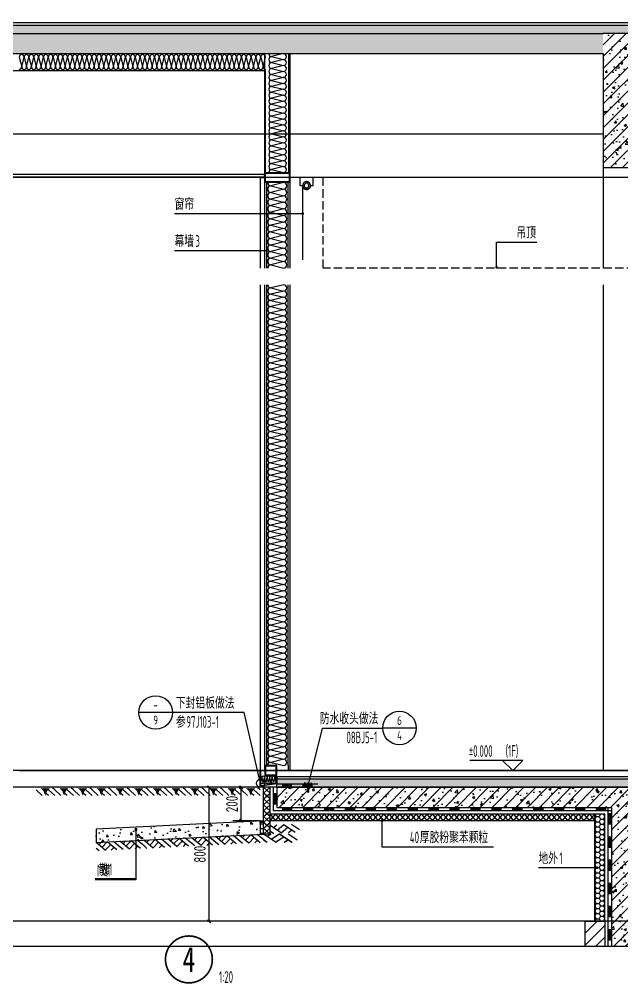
# Model space of a CAD drawing. Extents: x 198753 to 882193, y -399300 to 132460.
# Drawn here: x 383538 to 387138, y -79118 to -73360 of the extents above; entities that cross this region are included whole.
import ezdxf
from ezdxf.enums import TextEntityAlignment as Align

# ---------------------------------------------------------------- set-up
doc = ezdxf.new("R2010")
doc.units = 0
doc.header["$LTSCALE"] = 1000
doc.header["$MEASUREMENT"] = 0
for name, pattern in [('DASH', [0.35, 0.25, -0.1]), ('DOTE', [2.42, 2, -0.2, 0.02, -0.2]), ('HIDDEN', [9.525, 6.35, -3.175])]:
    doc.linetypes.add(name, pattern=pattern)
for name, color, linetype in [('00-图签', 7, 'Continuous'), ('01-标注_尺寸', 124, 'Continuous'), ('01-标注_标高', 200, 'Continuous'), ('01-标注_符号', 200, 'Continuous'), ('02-TEXT_标注', 130, 'Continuous'), ('05-填充_天正', 26, 'Continuous'), ('A-D-玻璃剖线', 130, 'Continuous'), ('A-D-金属剖线', 200, 'Continuous'), ('A-O_散水', 134, 'Continuous'), ('A-STR-面层', 191, 'Continuous'), ('A-SUR_保温', 222, 'Continuous'), ('A-SUR_看线', 231, 'Continuous'), ('A-SUR_面层', 191, 'Continuous'), ('A-TECH_结构', 21, 'Continuous'), ('A-金属背板', 30, 'Continuous'), ('A_AXIS-轴线', 36, 'DOTE'), ('A_STR-砌块墙', 121, 'Continuous'), ('A_STR-砼墙', 51, 'Continuous'), ('A_STR-砼柱', 51, 'Continuous'), ('I-E-家具_活动', 201, 'DASH'), ('构造物', 145, 'Continuous'), ('钢龙骨', 173, 'Continuous')]:
    doc.layers.add(name, color=color, linetype=linetype)
doc.layers.add('04-不打印_辅助线', color=165, linetype='Continuous', plot=False)
doc.styles.add('_TCH_DIM', font='ROS1', dxfattribs={"width": 0.8, "bigfont": 'JD'})
doc.styles.add('_TCH_DIM_T3', font='ROS1', dxfattribs={"width": 0.8, "bigfont": 'JD'})
doc.styles.add('_TCH_LABEL', font='STXIHEI.TTF', dxfattribs={"width": 0.75})
doc.dimstyles.new('_TCH_ARCH&&20', dxfattribs={"dimtxt": 70, "dimasz": 20, "dimexe": 50, "dimexo": 60, "dimgap": 20, "dimtad": 1, "dimdec": 0, "dimzin": 0, "dimdsep": 46, "dimtxsty": '_TCH_DIM_T3', "dimblk": 'ARCHTICK', "dimcen": 0.09, "dimclrt": 4, "dimazin": 2, "dimtfac": 1, "dimtdec": 0, "dimtix": 1, "dimtmove": 2, "dimatfit": 3, "dimfxl": 0, "dimtolj": 1, "dimtzin": 0, "dimarcsym": 0})
pattern_1 = [(45, (0, 0), (-35.355339, 35.355339), []), (50, (0, 0), (143.452037, -12.550427), [15, -165]), (355, (0, 0), (-27.750267, 150.438427), [12, -132]), (100.4514, (11.95, -1.05), (115.701876, 137.88791), [12.74804, -140.22842]), (46.1842, (0, 40), (213.44821, -33.1038), [22.5, -247.5]), (96.6356, (17.79, 37.24), (186.93254, 194.82357), [19.12206, -210.3426]), (351.1842, (0, 40), (186.93239, 194.82372), [18, -198]), (21, (20, 30), (119.38141, -80.523778), [15, -165]), (326, (20, 30), (48.663066, 145.03001), [12, -132]), (71.4514, (29.95, 23.29), (168.044526, 64.5061), [12.74804, -140.22842]), (37.5, (0, 0), (2.431971, 66.578771), [0, -130.4, 0, -134, 0, -132.5]), (7.5, (0, 0), (52.613907, 78.882342), [0, -76.4, 0, -127.4, 0, -50.5]), (327.5, (-44.6, 0), (106.764487, -4.510974), [0, -50, 0, -156, 0, -207]), (317.5, (-64.6, 0), (116.637234, 20.020996), [0, -65, 0, -103.6, 0, -147])]
pattern_2 = [(50, (0, 0), (143.452037, -12.550427), [15, -165]), (355, (0, 0), (-27.750267, 150.438427), [12, -132]), (100.4514, (11.95, -1.05), (115.701876, 137.88791), [12.74804, -140.22842]), (46.1842, (0, 40), (213.44821, -33.1038), [22.5, -247.5]), (96.6356, (17.79, 37.24), (186.93254, 194.82357), [19.12206, -210.3426]), (351.1842, (0, 40), (186.93239, 194.82372), [18, -198]), (21, (20, 30), (119.38141, -80.523778), [15, -165]), (326, (20, 30), (48.663066, 145.03001), [12, -132]), (71.4514, (29.95, 23.29), (168.044526, 64.5061), [12.74804, -140.22842]), (37.5, (0, 0), (2.431971, 66.578771), [0, -130.4, 0, -134, 0, -132.5]), (7.5, (0, 0), (52.613907, 78.882342), [0, -76.4, 0, -127.4, 0, -50.5]), (327.5, (-44.6, 0), (106.764487, -4.510974), [0, -50, 0, -156, 0, -207]), (317.5, (-64.6, 0), (116.637234, 20.020996), [0, -65, 0, -103.6, 0, -147])]

# ---------------------------------------------------------------- blocks, each defined once
blk = doc.blocks.new('_ArchTick')
at = {"color": 0, "linetype": 'ByBlock', "const_width": 0.4}
blk.add_lwpolyline([(-0.5, -0.5), (0.5, 0.5)], dxfattribs=at)
blk = doc.blocks.new('*D2089')
at = {"layer": '01-标注_尺寸', "color": 0, "lineweight": -2, "transparency": 16777216}
for p, q in [((61.7, 379.1), (142.4, 379.1)), ((92.4, 179.1), (92.4, 379.1)), ((61.7, 179.1), (142.4, 179.1))]:
    blk.add_line(p, q, dxfattribs=at)
at = {"layer": 'Defpoints', "color": 0, "transparency": 16777216}
for p in [(1.7, 379.1), (92.4, 379.1), (1.7, 179.1)]:
    blk.add_point(p, dxfattribs=at)
at = {"layer": '01-标注_尺寸', "color": 0, "lineweight": -2, "transparency": 16777216, "xscale": 20, "yscale": 20, "zscale": 20}
for p, rotation in [((92.4, 379.1), 90), ((92.4, 179.1), 270)]:
    blk.add_blockref('_ArchTick', p, dxfattribs=dict(at, rotation=rotation))
at = {"layer": '01-标注_尺寸', "color": 4, "transparency": 16777216, "insert": (37.4, 279.1), "char_height": 70, "attachment_point": 5, "rotation": 90, "style": '_TCH_DIM_T3'}
blk.add_mtext('\\A1;200', dxfattribs=at)
blk = doc.blocks.new('$LinePat$素土夯实')
at = {"color": 0}
for p, q in [((0, -210), (210, 0)), ((120, -300), (420, 0)), ((420, 0), (608, -188)), ((495, -300), (795, 0)), ((615, 0), (705, -90)), ((210, -210), (300, -300)), ((315, -105), (502, -293)), ((705, -300), (795, -210))]:
    blk.add_line(p, q, dxfattribs=at)
blk = doc.blocks.new('A$C643B6CAF')
at = {"layer": '钢龙骨', "const_width": 10}
blk.add_lwpolyline([(0, -1.6), (-28, -1.6)], dxfattribs=at)
at = {"layer": '钢龙骨'}
for points in [[(0, 28.4), (0, -31.6), (150, -31.6), (150, 28.4)], [(4, 24.4), (4, -27.6), (146, -27.6), (146, 24.4)]]:
    blk.add_lwpolyline(points, close=True, dxfattribs=at)
blk = doc.blocks.new('fdsaewqqwe')
at = {"layer": '钢龙骨'}
for points in [[(0, 29.2), (0, -30.8), (150, -30.8), (150, 29.2)], [(4, 25.2), (4, -26.8), (146, -26.8), (146, 25.2)]]:
    blk.add_lwpolyline(points, close=True, dxfattribs=at)
blk = doc.blocks.new('*U55')
at = {"layer": '01-标注_符号'}
for points in [[(-852.7, -503.4), (0, -503.4)], [(-119.7, -1160.3), (257.4, -1160.3), (257.4, -944.3)]]:
    blk.add_lwpolyline(points, dxfattribs=at)
at = {"layer": '01-标注_符号', "const_width": 8}
for points in [[(-4, -503.4, 1), (4, -503.4, 1)], [(257.4, -948.3, 1), (257.4, -940.3, 1)]]:
    blk.add_lwpolyline(points, format="xyb", close=True, dxfattribs=at)
at = {"layer": 'A-D-玻璃剖线'}
blk.add_lwpolyline([(0, 1800), (0, -960), (28, -960), (28, 1800)], dxfattribs=at)
at = {"layer": 'A-D-金属剖线'}
for points in [[(178, -960), (178, -940), (2628.1, -940), (2628.1, -960)], [(178, -957), (178, -940), (2625.1, -940), (2625.1, -957)]]:
    blk.add_lwpolyline(points, close=True, dxfattribs=at)
at = {"layer": 'A-金属背板'}
blk.add_lwpolyline([(38, -60), (48, -60), (48, -900), (38, -900)], close=True, dxfattribs=at)
at = {"layer": '钢龙骨'}
blk.add_lwpolyline([(178, 1800), (178, -960)], dxfattribs=at)
for name, p in [('A$C643B6CAF', (28, 871.8)), ('A$C643B6CAF', (28, -28.4)), ('fdsaewqqwe', (28, -929.2))]:
    blk.add_blockref(name, p, dxfattribs=at)
at = {"layer": '02-TEXT_标注', "style": '_TCH_DIM'}
for s, height, width, p in [('幕墙', 69.46, 0.8, (-852.7, -482.4)), ('2', 70, 0.64, (-728.5, -482.4)), ('外棚', 69.46, 0.8, (-119.7, -1139.3)), ('1', 70, 0.64, (4.4, -1139.3))]:
    blk.add_text(s, height=height, dxfattribs=dict(at, width=width)).set_placement(p)
blk = doc.blocks.new('$LinePat$岩棉板')
at = {"color": 0}
for p, q in [((0, -17), (12, -67)), ((12, -67), (24, -17))]:
    blk.add_line(p, q, dxfattribs=at)
for centre, start, end in [((12, -17), 0, 180), ((0, -67), 270, 0), ((24, -67), 180, 270)]:
    blk.add_arc(centre, 12, start, end, dxfattribs=at)
at = {"layer": 'Defpoints'}
blk.add_point((0, 0.1), dxfattribs=at)
at = {"layer": 'Defpoints', "color": 0}
blk.add_point((24, -84), dxfattribs=at)
blk = doc.blocks.new('*U161')
at = {"layer": 'A-金属背板'}
for points in [[(0, -510), (0, 0)], [(10, 0), (10, -510)], [(140, -510), (140, 0)], [(150, 0), (150, -510)]]:
    blk.add_lwpolyline(points, dxfattribs=at)
at = {"layer": 'A-SUR_保温', "xscale": 1.634615383253164, "yscale": 1.544892716204687, "zscale": 1.544892716204687, "rotation": 269.999999999977}
for p in [(140, 0), (140, -39.2), (140, -78.5), (140, -117.7), (140, -156.9), (140, -196.2), (140, -235.4), (140, -274.6), (140, -313.8), (140, -353.1), (140, -392.3), (140, -431.5), (140, -470.8)]:
    blk.add_blockref('$LinePat$岩棉板', p, dxfattribs=at)
blk = doc.blocks.new('*U163')
at = {"layer": 'A-金属背板'}
for points in [[(0, -2870), (0, 0)], [(10, 0), (10, -2870)], [(140, -2870), (140, 0)], [(150, 0), (150, -2870)]]:
    blk.add_lwpolyline(points, dxfattribs=at)
at = {"layer": 'A-SUR_保温', "xscale": 1.553030296588409, "yscale": 1.544892716204687, "zscale": 1.544892716204687, "rotation": 270.0000000000012}
for p in [(140, 0), (140, -37.3), (140, -74.5), (140, -111.8), (140, -149.1), (140, -186.4), (140, -223.6), (140, -260.9), (140, -298.2), (140, -335.5), (140, -372.7), (140, -410), (140, -447.3), (140, -484.5), (140, -521.8), (140, -559.1), (140, -596.4), (140, -633.6), (140, -670.9), (140, -708.2), (140, -745.5), (140, -782.7), (140, -820), (140, -857.3), (140, -894.5), (140, -931.8), (140, -969.1), (140, -1006.4), (140, -1043.6), (140, -1080.9), (140, -1118.2), (140, -1155.5), (140, -1192.7), (140, -1230), (140, -1267.3), (140, -1304.5), (140, -1341.8), (140, -1379.1), (140, -1416.4), (140, -1453.6), (140, -1490.9), (140, -1528.2), (140, -1565.5), (140, -1602.7), (140, -1640), (140, -1677.3), (140, -1714.5), (140, -1751.8), (140, -1789.1), (140, -1826.4), (140, -1863.6), (140, -1900.9), (140, -1938.2), (140, -1975.5), (140, -2012.7), (140, -2050), (140, -2087.3), (140, -2124.5), (140, -2161.8), (140, -2199.1), (140, -2236.4), (140, -2273.6), (140, -2310.9), (140, -2348.2), (140, -2385.5), (140, -2422.7), (140, -2460), (140, -2497.3), (140, -2534.5), (140, -2571.8), (140, -2609.1), (140, -2646.4), (140, -2683.6), (140, -2720.9), (140, -2758.2), (140, -2795.5), (140, -2832.7)]:
    blk.add_blockref('$LinePat$岩棉板', p, dxfattribs=at)
blk = doc.blocks.new('sdfd')
at = {"layer": 'A-SUR_保温'}
for points in [[(-5, 0), (-5, 710)], [(-144.9, 0), (-144.9, 610)]]:
    blk.add_lwpolyline(points, dxfattribs=at)
at = {"layer": 'A-SUR_保温', "xscale": 1.479166645610445, "yscale": 1.426054814958172, "zscale": 1.426054814958172, "rotation": 269.9999999999845}
for p in [(-13, 710), (-13, 674.5), (-13, 639), (-13, 603.5), (-13, 568), (-13, 532.5), (-13, 497), (-13, 461.5), (-13, 426), (-13, 390.5), (-13, 355), (-13, 319.5), (-13, 284), (-13, 248.5), (-13, 213), (-13, 177.5), (-13, 142), (-13, 106.5), (-13, 71), (-13, 35.5)]:
    blk.add_blockref('$LinePat$岩棉板', p, dxfattribs=at)
blk = doc.blocks.new('窗帘')
at = {"linetype": 'HIDDEN', "ltscale": 3}
blk.add_line((23.3, -47.5), (23.3, -491.9), dxfattribs=at)
blk.add_lwpolyline([(-23.3, -47.5), (-39.5, -47.5), (-39.5, 0), (39.5, 0), (39.5, -47.5), (23.3, -47.5)])
for radius in [23.3, 14.3]:
    blk.add_circle((0, -47.5), radius)
blk.add_arc((0, -47.5), 23.3, 180, 0)
blk = doc.blocks.new('A$C6F3756AC')
at = {"layer": '钢龙骨', "const_width": 10}
blk.add_lwpolyline([(28, 0), (0, 0)], dxfattribs=at)
at = {"layer": '钢龙骨'}
for points in [[(28, 30), (28, -30), (100, -30), (100, 30)], [(32, 26), (32, -26), (96, -26), (96, 26)]]:
    blk.add_lwpolyline(points, close=True, dxfattribs=at)
blk = doc.blocks.new('A$C1C2A6847')
for p, q in [((52, 23.1), (55, 28.3)), ((52, 19.1), (55, 14)), ((55, 28.3), (55, 14))]:
    blk.add_line(p, q)
for points in [[(0, 21.1), (2, 23.1), (52, 23.1), (52, 19.1), (2, 19.1), (0, 21.1)], [(56, 42.1), (51, 37.1), (51, 5.1), (56, 0.1)], [(56.7, 41.4), (52, 36.7), (52, 26.6)], [(52, 25.6), (52, 16.6)], [(52, 15.6), (52, 5.6), (56.7, 0.9)]]:
    blk.add_lwpolyline(points)
for centre, start, end in [((52, 26.1), 270, 90), ((52, 16.1), 270, 90), ((56.4, 41.8), 315, 135), ((56.4, 0.5), 225, 45)]:
    blk.add_arc(centre, 0.5, start, end)
blk = doc.blocks.new('$LinePat$自然土壤')
at = {"color": 0}
for p, q in [((0, -90), (71, -19)), ((0, -300), (211, -89)), ((210, -300), (286, -224)), ((420, -300), (630, -90))]:
    blk.add_line(p, q, dxfattribs=at)
for points in [[(0, 0), (630, 0), (168, -45), (462, -45)], [(168, -45), (462, -45), (252, -132), (378, -132)], [(252, -132), (378, -132), (315, -300)]]:
    blk.add_solid(points, dxfattribs=at)
blk = doc.blocks.new('$LinePat$保温板1')
at = {"color": 0}
for p, q in [((0, 0), (16, -20)), ((0, -20), (16, 0))]:
    blk.add_line(p, q, dxfattribs=at)
blk = doc.blocks.new('$LinePat$防水层2')
at = {"color": 0}
blk.add_line((0, 0), (600, 0), dxfattribs=at)
blk.add_solid([(150, 0), (450, 0), (150, -100), (450, -100)], dxfattribs=at)
blk = doc.blocks.new('*D1579')
at = {"layer": '01-标注_尺寸', "color": 0, "lineweight": -2, "transparency": 16777216}
for p, q in [((384976.7, -77944.9), (384814.1, -77944.9)), ((384864.1, -78144.9), (384864.1, -77944.9)), ((384976.7, -78144.9), (384814.1, -78144.9))]:
    blk.add_line(p, q, dxfattribs=at)
at = {"layer": 'Defpoints', "color": 0, "transparency": 16777216}
for p in [(384864.1, -77944.9), (385036.7, -77944.9), (385036.7, -78144.9)]:
    blk.add_point(p, dxfattribs=at)
at = {"layer": '01-标注_尺寸', "color": 0, "lineweight": -2, "transparency": 16777216, "xscale": 20, "yscale": 20, "zscale": 20}
for p, rotation in [((384864.1, -77944.9), 90), ((384864.1, -78144.9), 270)]:
    blk.add_blockref('_ArchTick', p, dxfattribs=dict(at, rotation=rotation))
at = {"layer": '01-标注_尺寸', "color": 4, "transparency": 16777216, "insert": (384809.1, -78044.9), "char_height": 70, "attachment_point": 5, "rotation": 90, "style": '_TCH_DIM_T3'}
blk.add_mtext('\\A1;200', dxfattribs=at)
blk = doc.blocks.new('$LinePat$聚苯板')
at = {"color": 0}
for p, q in [((14.8, -8.6), (0, 0)), ((29.7, 0), (14.8, -8.6)), ((14.8, -25.7), (0, -34.3)), ((0, -34.3), (0, -51.4)), ((0, -51.4), (14.8, -60)), ((14.8, -8.6), (14.8, -25.7)), ((29.7, -34.3), (14.8, -25.7)), ((14.8, -60), (29.7, -51.4))]:
    blk.add_line(p, q, dxfattribs=at)
blk = doc.blocks.new('*D1682')
at = {"layer": '01-标注_尺寸', "color": 0, "lineweight": -2, "transparency": 16777216}
for p, q in [((384758.2, -77944.9), (384622.6, -77944.9)), ((384672.6, -78744.9), (384672.6, -77944.9)), ((384758.2, -78744.9), (384622.6, -78744.9))]:
    blk.add_line(p, q, dxfattribs=at)
at = {"layer": 'Defpoints', "color": 0, "transparency": 16777216}
for p in [(384672.6, -77944.9), (384818.2, -77944.9), (384818.2, -78744.9)]:
    blk.add_point(p, dxfattribs=at)
at = {"layer": '01-标注_尺寸', "color": 0, "lineweight": -2, "transparency": 16777216, "xscale": 20, "yscale": 20, "zscale": 20}
for p, rotation in [((384672.6, -77944.9), 90), ((384672.6, -78744.9), 270)]:
    blk.add_blockref('_ArchTick', p, dxfattribs=dict(at, rotation=rotation))
at = {"layer": '01-标注_尺寸', "color": 4, "transparency": 16777216, "insert": (384617.6, -78344.9), "char_height": 70, "attachment_point": 5, "rotation": 90, "style": '_TCH_DIM_T3'}
blk.add_mtext('\\A1;800', dxfattribs=at)
blk = doc.blocks.new('A$C09B4124F')
at = {"layer": '05-填充_天正'}
h = blk.add_hatch(dxfattribs=at)
h.set_pattern_fill('HONEY', color=256, scale=10, style=0)
h.set_pattern_definition([(0, (2482.427, 1079.129), (23.8125, 13.74815), [15.875, -31.75]), (120, (2482.427, 1079.129), (-23.8125, 13.748155), [15.875, -31.75]), (60, (2482.427, 1079.129), (3e-06, 27.496305), [-31.75, 15.875])])
h.paths.add_polyline_path([(1.7, 168.1), (21.7, 168.1), (21.7, 98), (1.7, 99.1)])
h.paths.add_polyline_path([(19.7, 178.1), (1.7, 178.1), (1.7, 179.1)])
blk.add_hatch(color=256, dxfattribs=at).paths.add_polyline_path([(1.7, 179.1), (21.7, 178.1), (21.7, 168.1), (1.7, 169.1)])
h = blk.add_hatch(dxfattribs=at)
h.set_pattern_fill('混凝土', color=256, scale=20, style=0)
h.set_pattern_definition([(50, (-478994.78, 316224.1), (143.452037, -12.550427), [15, -165]), (355, (-478994.78, 316224.1), (-27.750267, 150.438427), [12, -132]), (100.4514, (-478982.82, 316223.05), (115.701876, 137.88791), [12.748038, -140.228422]), (46.1842, (-478994.78, 316264.1), (213.44821, -33.103803), [22.5, -247.5]), (96.6356, (-478977, 316261.34), (186.93254, 194.823574), [19.12206, -210.3426]), (351.1842, (-478994.78, 316264.1), (186.93239, 194.82372), [18, -198]), (21, (-478974.78, 316254.1), (119.38141, -80.523778), [15, -165]), (326, (-478974.78, 316254.1), (48.663066, 145.03001), [12, -132]), (71.4514, (-478964.83, 316247.39), (168.044526, 64.5061), [12.748038, -140.228422]), (37.5, (-478994.78, 316224.1), (2.431971, 66.5787708), [0, -130.4, 0, -134, 0, -132.5]), (7.5, (-478994.78, 316224.1), (52.6139075, 78.882342), [0, -76.4, 0, -127.4, 0, -50.5]), (327.5, (-479039.38, 316224.1), (106.764487, -4.5109743), [0, -50, 0, -156, 0, -207]), (317.5, (-479059.38, 316224.1), (116.637234, 20.020996), [0, -65, 0, -103.6, 0, -147])])
h.paths.add_polyline_path([(31.7, 177.6), (1001.7, 129.1), (1001.7, 49.1), (779.6, 60.2), (778.9, 60.9), (778.1, 60.3), (308.7, 83.8), (306.4, 85.9), (303.9, 84), (31.7, 97.6)])
at = {"layer": '01-标注_符号'}
for p, q in [((763.2, 122.2), (763.2, -174.2)), ((763.2, -174.2), (1006.8, -174.2))]:
    blk.add_line(p, q, dxfattribs=at)
at = {"layer": '01-标注_符号', "const_width": 8}
blk.add_lwpolyline([(763.2, 126.2, 1), (763.2, 118.2, 1)], format="xyb", close=True, dxfattribs=at)
at = {"layer": '05-填充_天正'}
blk.add_lwpolyline([(21.7, 178.1), (1.7, 179.1), (1.7, 169.1), (21.7, 168.1)], close=True, dxfattribs=at)
at = {"layer": 'A-O_散水'}
for points in [[(1.7, 99.1), (1.7, 179.1), (1001.7, 129.1), (1001.7, 49.1), (1.7, 99.1)], [(21.7, 178.1), (21.7, 98.1)]]:
    blk.add_lwpolyline(points, dxfattribs=at)
at = {"layer": 'A-SUR_看线', "yscale": 0.1666666666666667, "zscale": 0.1666666666666667}
for p, xscale, rotation in [((-200.5, 99.1), 0.2544623373650994, 1.648588018192009e-11), ((1.7, 99.1), 0.1799189972606147, 357.1375947739762), ((144.6, 92), 0.1799189972606147, 357.1375947739762), ((287.5, 84.8), 0.1799189972606147, 357.1375947739762), ((430.3, 77.7), 0.1799189972606147, 357.1375947739762), ((573.2, 70.6), 0.1799189972606147, 357.1375947739762), ((716, 63.4), 0.1799189972606147, 357.1375947739762), ((858.9, 56.3), 0.1799189972606147, 357.1375947739762)]:
    blk.add_blockref('$LinePat$素土夯实', p, dxfattribs=dict(at, xscale=xscale, rotation=rotation))
at = {"layer": '02-TEXT_标注', "style": '_TCH_DIM'}
for s, height, width, p in [('散', 69.5, 0.8, (916.3, -153.2)), ('1', 70, 0.64, (978.3, -153.2))]:
    blk.add_text(s, height=height, dxfattribs=dict(at, width=width)).set_placement(p)
at = {"layer": '01-标注_尺寸'}
dim = blk.add_aligned_dim(p1=(1.7, 179.1), p2=(1.7, 379.1), distance=-90.6, dimstyle='_TCH_ARCH&&20', dxfattribs=at)
dim.commit()
dim.dimension.update_dxf_attribs({"geometry": '*D2089', "text_midpoint": (37.4, 279.1)})

msp = doc.modelspace()

# ---------------------------------------------------------------- hatches: boundary and pattern name
at = {"layer": '05-填充_天正'}
h = msp.add_hatch(dxfattribs=at)
h.set_pattern_fill('混凝土', color=256, scale=20, style=0)
h.set_pattern_definition(pattern_2)
h.paths.add_polyline_path([(382676.7, -73444.9), (387376.7, -73444.9), (387376.7, -73394.9), (382676.7, -73394.9)])
h = msp.add_hatch(dxfattribs=at)
h.set_pattern_fill('钢筋混凝土', color=256, scale=20, style=0)
h.set_pattern_definition(pattern_1)
h.paths.add_polyline_path([(387026.7, -73564.9), (387026.7, -73444.9), (382976.7, -73444.9), (382976.7, -73564.9)])
h = msp.add_hatch(dxfattribs=at)
h.set_pattern_fill('钢筋混凝土', color=256, scale=20, style=0)
h.set_pattern_definition(pattern_1)
h.paths.add_polyline_path([(387026.7, -74244.9), (387426.7, -74244.9), (387426.7, -73444.9), (387026.7, -73444.9)])
h = msp.add_hatch(dxfattribs=at)
h.set_pattern_fill('混凝土', color=256, scale=20, style=0)
h.set_pattern_definition(pattern_2)
h.paths.add_polyline_path([(385076.7, -77894.9), (385076.7, -77944.9), (388756.7, -77944.9), (388756.7, -77894.9)])
h = msp.add_hatch(dxfattribs=at)
h.set_pattern_fill('钢筋混凝土', color=256, scale=20, style=0)
h.set_pattern_definition(pattern_1)
h.paths.add_polyline_path([(385076.7, -78064.9), (387076.7, -78064.9), (387376.7, -78024.9), (387376.7, -77944.9), (385076.7, -77944.9)])
h = msp.add_hatch(dxfattribs=at)
h.set_pattern_fill('钢筋混凝土', color=256, scale=20, style=0)
h.set_pattern_definition(pattern_1)
h.paths.add_polyline_path([(387376.7, -78024.9), (387076.7, -78064.9), (387076.7, -78894.9), (387676.7, -78894.9), (387676.7, -78064.9)])
h = msp.add_hatch(dxfattribs=at)
h.set_pattern_fill('普通砖', color=256, scale=20, style=0)
h.set_pattern_definition([(45, (0, 35.9), (-35.355353, 35.355353), [])])
h.paths.add_polyline_path([(387036.7, -78744.9), (386916.7, -78744.9), (386916.7, -78894.9), (387036.7, -78894.9)])

# ---------------------------------------------------------------- linework, layer by layer
at = {"layer": '01-标注_标高'}
for p, q in [((386546.3, -77784.9), (386230.4, -77784.9)), ((386486.3, -77844.9), (386426.3, -77784.9)), ((386486.3, -77844.9), (386546.3, -77784.9)), ((386646.3, -77844.9), (386426.3, -77844.9))]:
    msp.add_line(p, q, dxfattribs=at)
at = {"layer": '01-标注_符号'}
for p, q in [((386390.3, -74840.9), (386390.3, -74689.6)), ((386390.3, -74689.6), (386630.7, -74689.6)), ((384453, -77498.7), (384253, -77498.7)), ((384882.5, -77498.7), (384453, -77498.7)), ((384974.1, -77897.4), (384882.5, -77498.7)), ((385265.5, -77928.6), (385349.7, -77591.2)), ((385349.7, -77591.2), (385709.9, -77591.2)), ((385909.9, -77591.2), (385709.9, -77591.2)), ((384235.2, -78194.9), (384235.2, -78491.4)), ((385705.2, -78144.4), (385705.2, -78300.1)), ((385705.2, -78300.1), (386371.5, -78300.1)), ((384235.2, -78491.4), (383991.6, -78491.4))]:
    msp.add_line(p, q, dxfattribs=at)
for points in [[(384466, -74518.5), (385231.5, -74519.5)], [(384466, -74739.8), (385018.7, -74739.8)], [(386640.6, -78425), (386990.6, -78425)]]:
    msp.add_lwpolyline(points, dxfattribs=at)
for points, const_width in [([(385227.5, -74519.5, 1), (385235.5, -74519.5, 1)], 8), ([(385014.7, -74739.8, 1), (385022.7, -74739.8, 1)], 8), ([(386390.3, -74844.9, 1), (386390.3, -74836.9, 1)], 8), ([(385705.2, -78140.4, 1), (385705.2, -78148.4, 1)], 8), ([(384235.2, -78190.9, 1), (384235.2, -78198.9, 1)], 8), ([(386986.6, -78425, 1), (386994.6, -78425, 1)], 8), ([(384691.8, -78972.9, 1), (384411.8, -78972.9, 1)], 10)]:
    msp.add_lwpolyline(points, format="xyb", close=True, dxfattribs=dict(at, const_width=const_width))
for centre, radius in [((384353, -77498.7), 100), ((385809.9, -77591.2), 100), ((384979.7, -77921.4), 24.7), ((385264.2, -77933.8), 5.4)]:
    msp.add_circle(centre, radius, dxfattribs=at)
at = {"layer": '04-不打印_辅助线', "color": 251}
for p, q in [((408384.2, -74304.9), (338573.5, -74304.9)), ((419311, -77844.9), (338573.5, -77844.9)), ((419311, -77944.9), (338573.5, -77944.9)), ((419311, -78744.9), (338573.5, -78744.9)), ((419311, -78894.9), (338573.5, -78894.9))]:
    msp.add_line(p, q, dxfattribs=at)
at = {"layer": 'A-D-玻璃剖线'}
for points in [[(385004.7, -74844.9), (385004.7, -74304.9), (384976.7, -74304.9), (384976.7, -74844.9)], [(384976.7, -74944.9), (384976.7, -77844.9), (385004.7, -77844.9), (385004.7, -74944.9)]]:
    msp.add_lwpolyline(points, dxfattribs=at)
at = {"layer": 'A-D-金属剖线'}
msp.add_lwpolyline([(385076.7, -77879.9), (385076.7, -77923.6), (384976.7, -77938.6), (384976.7, -77844.9), (385004.7, -77844.9), (385004.7, -77847.9), (384979.7, -77847.9), (384979.7, -77935.2), (385073.7, -77921), (385073.7, -77879.9), (385076.7, -77879.9)], dxfattribs=at)
at = {"layer": 'A-STR-面层'}
for points in [[(382676.7, -73379.9), (388756.7, -73379.9)], [(385076.7, -77879.9), (388756.7, -77879.9)]]:
    msp.add_lwpolyline(points, dxfattribs=at)
at = {"layer": 'A-STR-面层', "linetype": 'DASH', "ltscale": 0.2}
msp.add_lwpolyline([(388757.9, -74844.9), (385354.7, -74844.9), (385354.7, -74304.9), (385154.7, -74304.9)], dxfattribs=at)
at = {"layer": 'A-STR-面层', "linetype": 'DASH', "ltscale": 0.5}
msp.add_lwpolyline([(385076.7, -77844.9), (388756.7, -77844.9)], dxfattribs=at)
at = {"layer": 'A-SUR_保温'}
for p, q in [((385076.7, -77944.9), (384956.7, -77944.9)), ((386976.7, -78744.9), (386976.7, -78104.9)), ((386976.7, -78144.9), (385036.7, -78144.9))]:
    msp.add_line(p, q, dxfattribs=at)
for points in [[(382676.6, -73379.9), (382576.7, -73379.9), (382576.7, -74144.9), (383076.6, -74144.9), (383076.6, -73664.9), (385009.7, -73664.9)], [(385036.7, -78224.9), (384996.7, -78224.9), (384996.7, -77944.9)], [(385036.7, -78224.9), (385036.7, -77944.9)], [(387036.7, -78744.9), (387036.7, -78104.9), (385036.7, -78104.9)], [(387056.7, -78744.9), (387056.7, -78084.9), (385056.7, -78084.9)], [(387056.7, -78744.9), (387056.7, -78084.9), (385056.7, -78084.9)], [(387056.7, -78744.9), (387056.7, -78084.9)], [(387056.7, -78744.9), (387056.7, -78084.9)]]:
    msp.add_lwpolyline(points, dxfattribs=at)
at = {"layer": 'A-SUR_面层'}
for p, q in [((382676.7, -73394.9), (387376.7, -73394.9)), ((382976.7, -73444.9), (387026.7, -73444.9)), ((385076.7, -77944.9), (385076.7, -77879.9)), ((385076.7, -77894.9), (388756.7, -77894.9)), ((385076.7, -77944.9), (388756.7, -77944.9))]:
    msp.add_line(p, q, dxfattribs=at)
at = {"layer": 'A-TECH_结构'}
msp.add_line((387026.7, -74044.9), (383076.6, -74044.9), dxfattribs=at)
for points in [[(387026.7, -73564.9), (387026.7, -74844.9)], [(387026.7, -74944.9), (387026.7, -77844.9)]]:
    msp.add_lwpolyline(points, dxfattribs=at)
at = {"layer": 'A-金属背板'}
for p, q in [((385144.7, -77814.9), (385144.7, -77844.9)), ((385154.7, -77814.9), (385154.7, -77844.9))]:
    msp.add_line(p, q, dxfattribs=at)
at = {"layer": 'A_AXIS-轴线', "ltscale": 0.4}
for p, q in [((383539.3, -77844.9), (388577.9, -77844.9)), ((383731.3, -77844.9), (389184.5, -77844.9))]:
    msp.add_line(p, q, dxfattribs=at)
at = {"layer": 'A_STR-砌块墙'}
for p, q in [((386916.7, -78744.9), (387036.7, -78744.9)), ((386916.7, -78744.9), (386916.7, -78894.9)), ((387036.7, -78744.9), (387036.7, -78894.9))]:
    msp.add_line(p, q, dxfattribs=at)
at = {"layer": 'A_STR-砼墙'}
for p, q in [((382976.7, -73444.9), (387026.7, -73444.9)), ((382976.7, -73564.9), (387026.7, -73564.9)), ((385076.7, -77944.9), (387376.7, -77944.9)), ((385076.7, -77944.9), (385076.7, -78064.9)), ((385076.7, -78064.9), (387076.7, -78064.9)), ((387076.7, -78064.9), (387076.7, -78894.9))]:
    msp.add_line(p, q, dxfattribs=at)
at = {"layer": 'A_STR-砼柱'}
for p, q in [((387426.7, -73444.9), (387026.7, -73444.9)), ((387026.7, -73564.9), (387026.7, -74244.9)), ((387026.7, -74244.9), (387426.7, -74244.9))]:
    msp.add_line(p, q, dxfattribs=at)
at = {"layer": '钢龙骨'}
msp.add_line((385004.7, -74274.9), (385004.7, -73564.9), dxfattribs=at)
for points in [[(385154.7, -73564.9), (385154.7, -74844.9)], [(385154.7, -74944.9), (385154.7, -77844.9)]]:
    msp.add_lwpolyline(points, dxfattribs=at)

# ---------------------------------------------------------------- block references
for name, p in [('sdfd', (385154.7, -74274.9)), ('*U161', (385004.7, -74334.9)), ('*U163', (385004.7, -74944.9)), ('A$C6F3756AC', (384976.7, -77844.9))]:
    msp.add_blockref(name, p)
at = {"xscale": -1}
msp.add_blockref('A$C09B4124F', (384998.4, -78324), dxfattribs=at)
at = {"layer": '00-图签'}
msp.add_blockref('*U55', (382376.7, -73344.9), dxfattribs=at)
at = {"layer": 'A-SUR_保温'}
for name, p, xscale, yscale, zscale, rotation in [('$LinePat$岩棉板', (383538.2, -73564.9), 1.202227769207841, 1.188379012465143, 1.188379012465143, 1.725162383376889e-11), ('$LinePat$岩棉板', (383567.1, -73564.9), 1.202227769207841, 1.188379012465143, 1.188379012465143, 1.725162383376889e-11), ('$LinePat$岩棉板', (383595.9, -73564.9), 1.202227769207841, 1.188379012465143, 1.188379012465143, 1.725162383376889e-11), ('$LinePat$岩棉板', (383624.8, -73564.9), 1.202227769207841, 1.188379012465143, 1.188379012465143, 1.725162383376889e-11), ('$LinePat$岩棉板', (383653.6, -73564.9), 1.202227769207841, 1.188379012465143, 1.188379012465143, 1.725162383376889e-11), ('$LinePat$岩棉板', (383682.5, -73564.9), 1.202227769207841, 1.188379012465143, 1.188379012465143, 1.725162383376889e-11), ('$LinePat$岩棉板', (383711.3, -73564.9), 1.202227769207841, 1.188379012465143, 1.188379012465143, 1.725162383376889e-11), ('$LinePat$岩棉板', (383740.2, -73564.9), 1.202227769207841, 1.188379012465143, 1.188379012465143, 1.725162383376889e-11), ('$LinePat$岩棉板', (383769, -73564.9), 1.202227769207841, 1.188379012465143, 1.188379012465143, 1.725162383376889e-11), ('$LinePat$岩棉板', (383797.9, -73564.9), 1.202227769207841, 1.188379012465143, 1.188379012465143, 1.725162383376889e-11), ('$LinePat$岩棉板', (383826.8, -73564.9), 1.202227769207841, 1.188379012465143, 1.188379012465143, 1.725162383376889e-11), ('$LinePat$岩棉板', (383855.6, -73564.9), 1.202227769207841, 1.188379012465143, 1.188379012465143, 1.725162383376889e-11), ('$LinePat$岩棉板', (383884.5, -73564.9), 1.202227769207841, 1.188379012465143, 1.188379012465143, 1.725162383376889e-11), ('$LinePat$岩棉板', (383913.3, -73564.9), 1.202227769207841, 1.188379012465143, 1.188379012465143, 1.725162383376889e-11), ('$LinePat$岩棉板', (383942.2, -73564.9), 1.202227769207841, 1.188379012465143, 1.188379012465143, 1.725162383376889e-11), ('$LinePat$岩棉板', (383971, -73564.9), 1.202227769207841, 1.188379012465143, 1.188379012465143, 1.725162383376889e-11), ('$LinePat$岩棉板', (383999.9, -73564.9), 1.202227769207841, 1.188379012465143, 1.188379012465143, 1.725162383376889e-11), ('$LinePat$岩棉板', (384028.7, -73564.9), 1.202227769207841, 1.188379012465143, 1.188379012465143, 1.725162383376889e-11), ('$LinePat$岩棉板', (384057.6, -73564.9), 1.202227769207841, 1.188379012465143, 1.188379012465143, 1.725162383376889e-11), ('$LinePat$岩棉板', (384086.4, -73564.9), 1.202227769207841, 1.188379012465143, 1.188379012465143, 1.725162383376889e-11), ('$LinePat$岩棉板', (384115.3, -73564.9), 1.202227769207841, 1.188379012465143, 1.188379012465143, 1.725162383376889e-11), ('$LinePat$岩棉板', (384144.1, -73564.9), 1.202227769207841, 1.188379012465143, 1.188379012465143, 1.725162383376889e-11), ('$LinePat$岩棉板', (384173, -73564.9), 1.202227769207841, 1.188379012465143, 1.188379012465143, 1.725162383376889e-11), ('$LinePat$岩棉板', (384201.8, -73564.9), 1.202227769207841, 1.188379012465143, 1.188379012465143, 1.725162383376889e-11), ('$LinePat$岩棉板', (384230.7, -73564.9), 1.202227769207841, 1.188379012465143, 1.188379012465143, 1.725162383376889e-11), ('$LinePat$岩棉板', (384259.6, -73564.9), 1.202227769207841, 1.188379012465143, 1.188379012465143, 1.725162383376889e-11), ('$LinePat$岩棉板', (384288.4, -73564.9), 1.202227769207841, 1.188379012465143, 1.188379012465143, 1.725162383376889e-11), ('$LinePat$岩棉板', (384317.3, -73564.9), 1.202227769207841, 1.188379012465143, 1.188379012465143, 1.725162383376889e-11), ('$LinePat$岩棉板', (384346.1, -73564.9), 1.202227769207841, 1.188379012465143, 1.188379012465143, 1.725162383376889e-11), ('$LinePat$岩棉板', (384375, -73564.9), 1.202227769207841, 1.188379012465143, 1.188379012465143, 1.725162383376889e-11), ('$LinePat$岩棉板', (384403.8, -73564.9), 1.202227769207841, 1.188379012465143, 1.188379012465143, 1.725162383376889e-11), ('$LinePat$岩棉板', (384432.7, -73564.9), 1.202227769207841, 1.188379012465143, 1.188379012465143, 1.725162383376889e-11), ('$LinePat$岩棉板', (384461.5, -73564.9), 1.202227769207841, 1.188379012465143, 1.188379012465143, 1.725162383376889e-11), ('$LinePat$岩棉板', (384490.4, -73564.9), 1.202227769207841, 1.188379012465143, 1.188379012465143, 1.725162383376889e-11), ('$LinePat$岩棉板', (384519.2, -73564.9), 1.202227769207841, 1.188379012465143, 1.188379012465143, 1.725162383376889e-11), ('$LinePat$岩棉板', (384548.1, -73564.9), 1.202227769207841, 1.188379012465143, 1.188379012465143, 1.725162383376889e-11), ('$LinePat$岩棉板', (384576.9, -73564.9), 1.202227769207841, 1.188379012465143, 1.188379012465143, 1.725162383376889e-11), ('$LinePat$岩棉板', (384605.8, -73564.9), 1.202227769207841, 1.188379012465143, 1.188379012465143, 1.725162383376889e-11), ('$LinePat$岩棉板', (384634.6, -73564.9), 1.202227769207841, 1.188379012465143, 1.188379012465143, 1.725162383376889e-11), ('$LinePat$岩棉板', (384663.5, -73564.9), 1.202227769207841, 1.188379012465143, 1.188379012465143, 1.725162383376889e-11), ('$LinePat$岩棉板', (384692.4, -73564.9), 1.202227769207841, 1.188379012465143, 1.188379012465143, 1.725162383376889e-11), ('$LinePat$岩棉板', (384721.2, -73564.9), 1.202227769207841, 1.188379012465143, 1.188379012465143, 1.725162383376889e-11), ('$LinePat$岩棉板', (384750.1, -73564.9), 1.202227769207841, 1.188379012465143, 1.188379012465143, 1.725162383376889e-11), ('$LinePat$岩棉板', (384778.9, -73564.9), 1.202227769207841, 1.188379012465143, 1.188379012465143, 1.725162383376889e-11), ('$LinePat$岩棉板', (384807.8, -73564.9), 1.202227769207841, 1.188379012465143, 1.188379012465143, 1.725162383376889e-11), ('$LinePat$岩棉板', (384836.6, -73564.9), 1.202227769207841, 1.188379012465143, 1.188379012465143, 1.725162383376889e-11), ('$LinePat$岩棉板', (384865.5, -73564.9), 1.202227769207841, 1.188379012465143, 1.188379012465143, 1.725162383376889e-11), ('$LinePat$岩棉板', (384894.3, -73564.9), 1.202227769207841, 1.188379012465143, 1.188379012465143, 1.725162383376889e-11), ('$LinePat$岩棉板', (384923.2, -73564.9), 1.202227769207841, 1.188379012465143, 1.188379012465143, 1.725162383376889e-11), ('$LinePat$岩棉板', (384952, -73564.9), 1.202227769207841, 1.188379012465143, 1.188379012465143, 1.725162383376889e-11), ('$LinePat$岩棉板', (384980.9, -73564.9), 1.202227769207841, 1.188379012465143, 1.188379012465143, 1.725162383376889e-11), ('$LinePat$岩棉板', (384995.3, -77924.9), 0.6516090262127678, 0.5941895062325717, 0.5941895062325717, 179.9999999999733), ('$LinePat$岩棉板', (385010.9, -77924.9), 0.6516090262127678, 0.5941895062325717, 0.5941895062325717, 179.9999999999733), ('$LinePat$岩棉板', (385026.6, -77924.9), 0.6516090262127678, 0.5941895062325717, 0.5941895062325717, 179.9999999999733), ('$LinePat$岩棉板', (385042.2, -77924.9), 0.6516090262127678, 0.5941895062325717, 0.5941895062325717, 179.9999999999733), ('$LinePat$岩棉板', (385057.8, -77924.9), 0.6516090262127678, 0.5941895062325717, 0.5941895062325717, 179.9999999999733), ('$LinePat$岩棉板', (385073.5, -77924.9), 0.6516090262127678, 0.5941895062325717, 0.5941895062325717, 179.9999999999733), ('$LinePat$防水层2', (385056.7, -78084.9), 0.2333333333294286, 0.2, 0.2, 90.00000000007145), ('$LinePat$防水层2', (385076.7, -77924.9), 0.2039445262516286, 0.2, 0.2, 1.499001837927493e-09), ('$LinePat$防水层2', (385199, -77924.9), 0.2039445262516286, 0.2, 0.2, 1.499001837927493e-09), ('$LinePat$防水层2', (385201.7, -78084.9), 0.2083333333324481, 0.2, 0.2, 180.0000000000775), ('$LinePat$防水层2', (385326.7, -78084.9), 0.2083333333324481, 0.2, 0.2, 180.0000000000775), ('$LinePat$防水层2', (385451.7, -78084.9), 0.2083333333324481, 0.2, 0.2, 180.0000000000775), ('$LinePat$防水层2', (385576.7, -78084.9), 0.2083333333324481, 0.2, 0.2, 180.0000000000775), ('$LinePat$防水层2', (385701.7, -78084.9), 0.2083333333324481, 0.2, 0.2, 180.0000000000775), ('$LinePat$防水层2', (385826.7, -78084.9), 0.2083333333324481, 0.2, 0.2, 180.0000000000775), ('$LinePat$防水层2', (385951.7, -78084.9), 0.2083333333324481, 0.2, 0.2, 180.0000000000775), ('$LinePat$防水层2', (386076.7, -78084.9), 0.2083333333324481, 0.2, 0.2, 180.0000000000775), ('$LinePat$防水层2', (386201.7, -78084.9), 0.2083333333324481, 0.2, 0.2, 180.0000000000775), ('$LinePat$防水层2', (386326.7, -78084.9), 0.2083333333324481, 0.2, 0.2, 180.0000000000775), ('$LinePat$防水层2', (386451.7, -78084.9), 0.2083333333324481, 0.2, 0.2, 180.0000000000775), ('$LinePat$防水层2', (386576.7, -78084.9), 0.2083333333324481, 0.2, 0.2, 180.0000000000775), ('$LinePat$防水层2', (386701.7, -78084.9), 0.2083333333324481, 0.2, 0.2, 180.0000000000775), ('$LinePat$防水层2', (386826.7, -78084.9), 0.2083333333324481, 0.2, 0.2, 180.0000000000775), ('$LinePat$防水层2', (386951.7, -78084.9), 0.2083333333324481, 0.2, 0.2, 180.0000000000775), ('$LinePat$防水层2', (387076.7, -78084.9), 0.2083333333324481, 0.2, 0.2, 180.0000000000775), ('$LinePat$防水层2', (387056.7, -78203.2), 0.2305555555553575, 0.2, 0.2, 90.00000000006831), ('$LinePat$防水层2', (387056.7, -78341.6), 0.2305555555553575, 0.2, 0.2, 90.00000000006831), ('$LinePat$防水层2', (387056.7, -78479.9), 0.2305555555553575, 0.2, 0.2, 90.00000000006831), ('$LinePat$防水层2', (387056.7, -78618.2), 0.2305555555553575, 0.2, 0.2, 90.00000000006831), ('$LinePat$防水层2', (387056.7, -78756.6), 0.2305555555553575, 0.2, 0.2, 90.00000000006831), ('$LinePat$防水层2', (387056.7, -78894.9), 0.2305555555553575, 0.2, 0.2, 90.00000000006831)]:
    msp.add_blockref(name, p, dxfattribs=dict(at, xscale=xscale, yscale=yscale, zscale=zscale, rotation=rotation))
at = {"layer": 'A-SUR_保温', "color": 26, "yscale": 2, "zscale": 2}
for p, xscale, rotation in [((384996.7, -77979.9), 2.18749999998181, 90.00000000003574), ((384996.7, -78014.9), 2.18749999998181, 90.00000000003574), ((384996.7, -78049.9), 2.18749999998181, 90.00000000003574), ((384996.7, -78084.9), 2.18749999998181, 90.00000000003574), ((384996.7, -78119.9), 2.18749999998181, 90.00000000003574), ((384996.7, -78154.9), 2.18749999998181, 90.00000000003574), ((385036.7, -78104.9), 2.020833333326239, 2.96544688262961e-11), ((385069, -78104.9), 2.020833333326239, 2.96544688262961e-11), ((385101.3, -78104.9), 2.020833333326239, 2.96544688262961e-11), ((385133.7, -78104.9), 2.020833333326239, 2.96544688262961e-11), ((385166, -78104.9), 2.020833333326239, 2.96544688262961e-11), ((385198.3, -78104.9), 2.020833333326239, 2.96544688262961e-11), ((385230.7, -78104.9), 2.020833333326239, 2.96544688262961e-11), ((385263, -78104.9), 2.020833333326239, 2.96544688262961e-11), ((385295.3, -78104.9), 2.020833333326239, 2.96544688262961e-11), ((385327.7, -78104.9), 2.020833333326239, 2.96544688262961e-11), ((385360, -78104.9), 2.020833333326239, 2.96544688262961e-11), ((385392.3, -78104.9), 2.020833333326239, 2.96544688262961e-11), ((385424.7, -78104.9), 2.020833333326239, 2.96544688262961e-11), ((385457, -78104.9), 2.020833333326239, 2.96544688262961e-11), ((385489.3, -78104.9), 2.020833333326239, 2.96544688262961e-11), ((385521.7, -78104.9), 2.020833333326239, 2.96544688262961e-11), ((385554, -78104.9), 2.020833333326239, 2.96544688262961e-11), ((385586.3, -78104.9), 2.020833333326239, 2.96544688262961e-11), ((385618.7, -78104.9), 2.020833333326239, 2.96544688262961e-11), ((385651, -78104.9), 2.020833333326239, 2.96544688262961e-11), ((385683.3, -78104.9), 2.020833333326239, 2.96544688262961e-11), ((385715.7, -78104.9), 2.020833333326239, 2.96544688262961e-11), ((385748, -78104.9), 2.020833333326239, 2.96544688262961e-11), ((385780.3, -78104.9), 2.020833333326239, 2.96544688262961e-11), ((385812.7, -78104.9), 2.020833333326239, 2.96544688262961e-11), ((385845, -78104.9), 2.020833333326239, 2.96544688262961e-11), ((385877.3, -78104.9), 2.020833333326239, 2.96544688262961e-11), ((385909.7, -78104.9), 2.020833333326239, 2.96544688262961e-11), ((385942, -78104.9), 2.020833333326239, 2.96544688262961e-11), ((385974.3, -78104.9), 2.020833333326239, 2.96544688262961e-11), ((386006.7, -78104.9), 2.020833333326239, 2.96544688262961e-11), ((386039, -78104.9), 2.020833333326239, 2.96544688262961e-11), ((386071.3, -78104.9), 2.020833333326239, 2.96544688262961e-11), ((386103.7, -78104.9), 2.020833333326239, 2.96544688262961e-11), ((386136, -78104.9), 2.020833333326239, 2.96544688262961e-11), ((386168.3, -78104.9), 2.020833333326239, 2.96544688262961e-11), ((386200.7, -78104.9), 2.020833333326239, 2.96544688262961e-11), ((386233, -78104.9), 2.020833333326239, 2.96544688262961e-11), ((386265.3, -78104.9), 2.020833333326239, 2.96544688262961e-11), ((386297.7, -78104.9), 2.020833333326239, 2.96544688262961e-11), ((386330, -78104.9), 2.020833333326239, 2.96544688262961e-11), ((386362.3, -78104.9), 2.020833333326239, 2.96544688262961e-11), ((386394.7, -78104.9), 2.020833333326239, 2.96544688262961e-11), ((386427, -78104.9), 2.020833333326239, 2.96544688262961e-11), ((386459.3, -78104.9), 2.020833333326239, 2.96544688262961e-11), ((386491.7, -78104.9), 2.020833333326239, 2.96544688262961e-11), ((386524, -78104.9), 2.020833333326239, 2.96544688262961e-11), ((386556.3, -78104.9), 2.020833333326239, 2.96544688262961e-11), ((386588.7, -78104.9), 2.020833333326239, 2.96544688262961e-11), ((386621, -78104.9), 2.020833333326239, 2.96544688262961e-11), ((386653.3, -78104.9), 2.020833333326239, 2.96544688262961e-11), ((386685.7, -78104.9), 2.020833333326239, 2.96544688262961e-11), ((386718, -78104.9), 2.020833333326239, 2.96544688262961e-11), ((386750.3, -78104.9), 2.020833333326239, 2.96544688262961e-11), ((386782.7, -78104.9), 2.020833333326239, 2.96544688262961e-11), ((386815, -78104.9), 2.020833333326239, 2.96544688262961e-11), ((386847.3, -78104.9), 2.020833333326239, 2.96544688262961e-11), ((386879.7, -78104.9), 2.020833333326239, 2.96544688262961e-11), ((386912, -78104.9), 2.020833333326239, 2.96544688262961e-11), ((386944.3, -78104.9), 2.020833333326239, 2.96544688262961e-11), ((384996.7, -78189.9), 2.18749999998181, 90.00000000003574), ((384996.7, -78224.9), 2.18749999998181, 90.00000000003574)]:
    msp.add_blockref('$LinePat$保温板1', p, dxfattribs=dict(at, xscale=xscale, rotation=rotation))
at = {"layer": 'A-SUR_保温', "xscale": 1.026400478554208, "rotation": 90.00000000018758}
for p in [(386976.7, -78135.4), (386976.7, -78165.9), (386976.7, -78196.3), (386976.7, -78226.8), (386976.7, -78257.3), (386976.7, -78287.8), (386976.7, -78318.2), (386976.7, -78348.7), (386976.7, -78379.2), (386976.7, -78409.7), (386976.7, -78440.1), (386976.7, -78470.6), (386976.7, -78501.1), (386976.7, -78531.6), (386976.7, -78562), (386976.7, -78592.5), (386976.7, -78623), (386976.7, -78653.5), (386976.7, -78683.9), (386976.7, -78714.4), (386976.7, -78744.9)]:
    msp.add_blockref('$LinePat$聚苯板', p, dxfattribs=at)
at = {"layer": 'A-SUR_看线', "yscale": 0.1666666666666667, "zscale": 0.1666666666666667}
for name, p, xscale, rotation in [('$LinePat$自然土壤', (383749.7, -77944.9), -0.1770459113571426, 359.9999999999003), ('$LinePat$自然土壤', (383861.3, -77944.9), -0.1770459113571426, 359.9999999999003), ('$LinePat$自然土壤', (383972.8, -77944.9), -0.1770459113571426, 359.9999999999003), ('$LinePat$自然土壤', (384084.3, -77944.9), -0.1770459113571426, 359.9999999999003), ('$LinePat$自然土壤', (384195.9, -77944.9), -0.1770459113571426, 359.9999999999003), ('$LinePat$自然土壤', (384307.4, -77944.9), -0.1770459113571426, 359.9999999999003), ('$LinePat$自然土壤', (384419, -77944.9), -0.1770459113571426, 359.9999999999003), ('$LinePat$自然土壤', (384530.5, -77944.9), -0.1770459113571426, 359.9999999999003), ('$LinePat$自然土壤', (384642, -77944.9), -0.1770459113571426, 359.9999999999003), ('$LinePat$自然土壤', (384753.6, -77944.9), -0.1770459113571426, 359.9999999999003), ('$LinePat$自然土壤', (384865.1, -77944.9), -0.1770459113571426, 359.9999999999003), ('$LinePat$自然土壤', (384976.7, -77944.9), -0.1770459113571426, 359.9999999999003), ('$LinePat$素土夯实', (385210.1, -78164.7), -0.2174488843612361, 2.862405226110785), ('$LinePat$素土夯实', (385197.5, -78224.7), -0.252675473094541, 0.05306937679307373)]:
    msp.add_blockref(name, p, dxfattribs=dict(at, xscale=xscale, rotation=rotation))
at = {"layer": 'I-E-家具_活动', "xscale": -1}
msp.add_blockref('窗帘', (385254.7, -74304.9), dxfattribs=at)
at = {"layer": '构造物', "linetype": 'DASH', "ltscale": 0.2, "rotation": 90}
msp.add_blockref('A$C1C2A6847', (385285.2, -77975.9), dxfattribs=at)
at = {"layer": '钢龙骨', "xscale": -1, "rotation": 180}
msp.add_blockref('A$C643B6CAF', (385004.7, -74306.5), dxfattribs=at)

# ---------------------------------------------------------------- texts
at = {"layer": '02-TEXT_标注', "style": '_TCH_DIM', "width": 0.8}
msp.add_text('窗帘', height=69.46, rotation=359.92369, dxfattribs=at).set_placement((384466, -74497.5))
at = {"layer": '02-TEXT_标注', "style": '_TCH_DIM'}
for s, height, width, p in [('吊顶', 69.46, 0.8, (386508.6, -74668.6)), ('幕墙', 69.46, 0.8, (384466, -74718.8)), ('3', 70, 0.64, (384590.2, -74718.8)), ('下封铝板做法', 69.46, 0.8, (384474, -77476.6)), ('防水收头做法', 69.46, 0.8, (385333.8, -77569)), ('参', 69.5, 0.8, (384474, -77589.7)), ('97J103-1', 70, 0.64, (384536, -77589.7)), ('08BJ5-1', 70, 0.64, (385493.2, -77682.2)), ('%%P0.000', 70, 0.64, (386224.4, -77763.9)), ('(1F)', 70, 0.64, (386444.4, -77763.9)), ('40', 70, 0.64, (385871.9, -78279.1)), ('厚胶粉聚苯颗粒', 69.46, 0.8, (385931.6, -78279.1)), ('地外', 69.46, 0.8, (386640.6, -78404)), ('1', 70, 0.64, (386764.8, -78404)), ('散', 69.5, 0.8, (384012.6, -78470.4)), ('1', 70, 0.64, (384074.7, -78470.4)), ('1:20', 70, 0.64, (384731.8, -79112.9))]:
    msp.add_text(s, height=height, dxfattribs=dict(at, width=width)).set_placement(p)
for s, p, p2 in [('-', (384338.8, -77480.3), (384367.1, -77480.3)), ('9', (384338.8, -77570.1), (384367.1, -77570.1)), ('6', (385795.7, -77572.8), (385824, -77572.8)), ('4', (385795.7, -77662.6), (385824, -77662.6))]:
    msp.add_text(s, height=53, dxfattribs=at).set_placement(p, p2, align=Align.FIT)
at = {"layer": '02-TEXT_标注', "style": '_TCH_LABEL', "width": 0.91968}
msp.add_text('4', height=149.6, dxfattribs=at).set_placement((384513.6, -79047.7), (384590.1, -79047.7), align=Align.FIT)

# ---------------------------------------------------------------- dimensions: what is measured, and where the dimension line sits
at = {"layer": '01-标注_尺寸'}
for p1, p2, distance, picture, middle in [((384818.2, -78744.9), (384818.2, -77944.9), 145.6, '*D1682', (384617.6, -78344.9)), ((385036.7, -78144.9), (385036.7, -77944.9), 172.5, '*D1579', (384809.1, -78044.9))]:
    dim = msp.add_aligned_dim(p1=p1, p2=p2, distance=distance, dimstyle='_TCH_ARCH&&20', dxfattribs=at)
    dim.commit()
    dim.dimension.update_dxf_attribs({"geometry": picture, "text_midpoint": middle})

doc.saveas('drawing.dxf')
